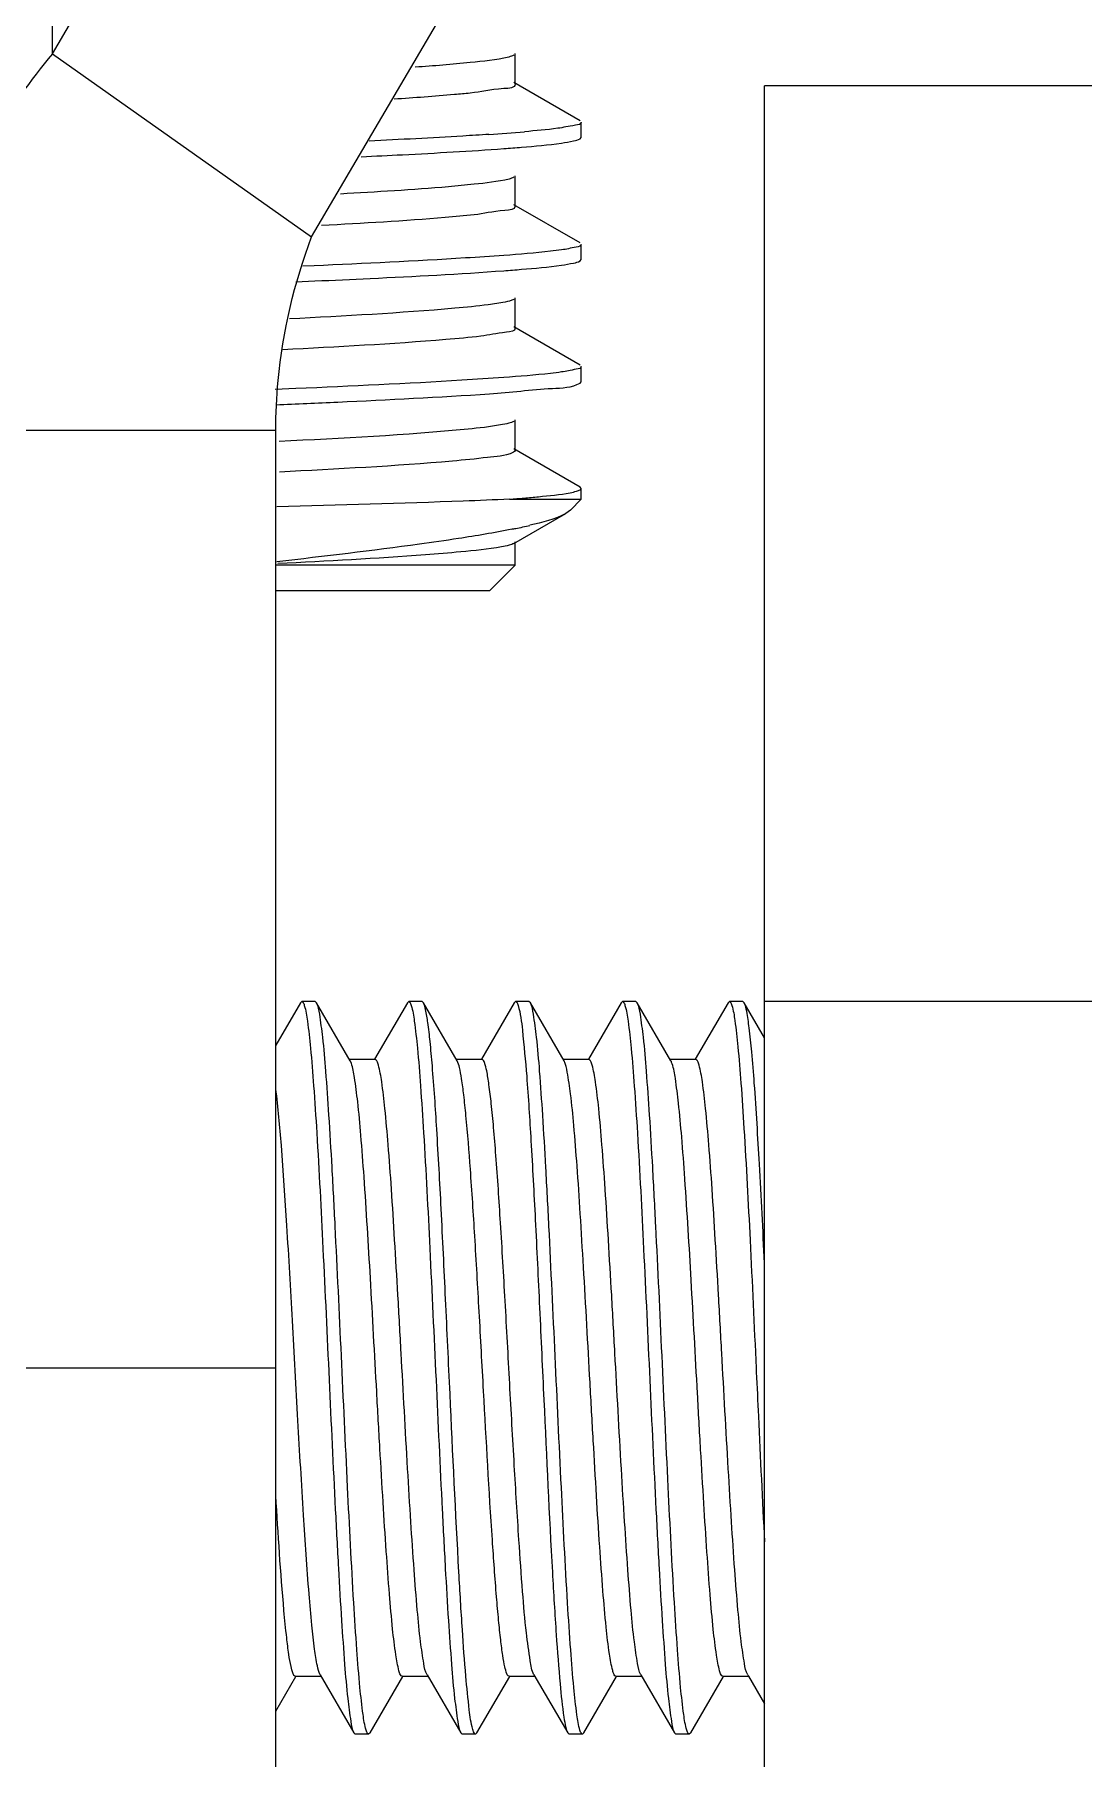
# Model space of a CAD drawing. Extents: x 1036631 to 1215829, y 649019 to 896649.
# Drawn here: x 1134228.5 to 1134372.2, y 788000.1 to 788236.3 of the extents above; entities that cross this region are included whole.
import ezdxf

# ---------------------------------------------------------------- set-up
doc = ezdxf.new("R2010")
doc.units = 0
doc.header["$LTSCALE"] = 1000
doc.header["$MEASUREMENT"] = 0

# ---------------------------------------------------------------- blocks, each defined once
blk = doc.blocks.new('gfhhrryyfd')
at = {"linetype": 'Continuous'}
for p, q in [((3687493.89, -1761397.18), (3687617.09, -1761186.87)), ((3687529.38, -1761422.27), (3687652.57, -1761211.96)), ((3687493.89, -1761397.18), (3687493.89, -1761273.98)), ((3687493.89, -1761397.18), (3687529.38, -1761422.27)), ((3687557.26, -1761401.33), (3687557.26, -1761397.15)), ((3687566.15, -1761406.38), (3687557.07, -1761401.12)), ((3687591.4, -1761729.68), (3687591.4, -1761401.58)), ((3687641.58, -1761401.58), (3687591.4, -1761401.58)), ((3687566.31, -1761408.65), (3687566.31, -1761406.56)), ((3687566.31, -1761408.65), (3687566.31, -1761406.56)), ((3687566.15, -1761408.83), (3687566.31, -1761408.65)), ((3687557.26, -1761418.06), (3687557.26, -1761413.88)), ((3687566.15, -1761423.1), (3687557.07, -1761417.85)), ((3687566.31, -1761425.38), (3687566.31, -1761423.29)), ((3687566.31, -1761425.38), (3687566.31, -1761423.29)), ((3687529.71, -1761426.22), (3687528.18, -1761426.28)), ((3687566.15, -1761425.56), (3687566.31, -1761425.38)), ((3687527.23, -1761428.42), (3687529.82, -1761428.3)), ((3687557.26, -1761434.79), (3687557.26, -1761430.6)), ((3687566.15, -1761439.83), (3687557.07, -1761434.57)), ((3687566.31, -1761442.1), (3687566.31, -1761440.01)), ((3687566.31, -1761442.1), (3687566.31, -1761440.01)), ((3687527.23, -1761443.05), (3687524.38, -1761443.18)), ((3687566.15, -1761442.29), (3687566.31, -1761442.1)), ((3687557.26, -1761451.51), (3687557.26, -1761447.33)), ((3687524.48, -1761448.79), (3687474.3, -1761448.79)), ((3687524.48, -1761744.48), (3687524.48, -1761448.79)), ((3687566.15, -1761456.56), (3687557.07, -1761451.3)), ((3687566.31, -1761456.74), (3687566.15, -1761456.56)), ((3687566.31, -1761458.2), (3687566.31, -1761456.74)), ((3687556.48, -1761458.2), (3687566.31, -1761458.2)), ((3687557.07, -1761464.27), (3687564.21, -1761460.14)), ((3687564.82, -1761459.69), (3687564.21, -1761460.14)), ((3687564.82, -1761459.69), (3687566.31, -1761458.2)), ((3687557.26, -1761467.26), (3687557.26, -1761464.06)), ((3687557.26, -1761467.26), (3687524.48, -1761467.26)), ((3687553.76, -1761470.75), (3687557.26, -1761467.26)), ((3687553.76, -1761470.75), (3687524.48, -1761470.75)), ((3687527.86, -1761527.19), (3687524.48, -1761533.02)), ((3687527.86, -1761527.19), (3687528.04, -1761527.03)), ((3687529.87, -1761527.03), (3687528.04, -1761527.03)), ((3687529.87, -1761527.03), (3687528.04, -1761527.03)), ((3687528.04, -1761527.03), (3687528.07, -1761527.04)), ((3687530.06, -1761527.19), (3687529.87, -1761527.03)), ((3687534.68, -1761535.17), (3687530.06, -1761527.19)), ((3687542.49, -1761527.19), (3687538.01, -1761534.93)), ((3687542.49, -1761527.19), (3687542.68, -1761527.03)), ((3687544.51, -1761527.03), (3687542.68, -1761527.03)), ((3687544.51, -1761527.03), (3687542.68, -1761527.03)), ((3687542.68, -1761527.03), (3687542.71, -1761527.04)), ((3687544.7, -1761527.19), (3687544.51, -1761527.03)), ((3687549.32, -1761535.17), (3687544.7, -1761527.19)), ((3687557.13, -1761527.19), (3687552.64, -1761534.93)), ((3687557.13, -1761527.19), (3687557.32, -1761527.03)), ((3687559.14, -1761527.03), (3687557.32, -1761527.03)), ((3687559.14, -1761527.03), (3687557.32, -1761527.03)), ((3687557.32, -1761527.03), (3687557.34, -1761527.04)), ((3687559.33, -1761527.19), (3687559.14, -1761527.03)), ((3687563.95, -1761535.17), (3687559.33, -1761527.19)), ((3687571.76, -1761527.19), (3687567.28, -1761534.93)), ((3687571.76, -1761527.19), (3687571.95, -1761527.03)), ((3687573.78, -1761527.03), (3687571.95, -1761527.03)), ((3687573.78, -1761527.03), (3687571.95, -1761527.03)), ((3687571.95, -1761527.03), (3687571.98, -1761527.04)), ((3687573.97, -1761527.19), (3687573.78, -1761527.03)), ((3687578.59, -1761535.17), (3687573.97, -1761527.19)), ((3687586.4, -1761527.19), (3687581.92, -1761534.93)), ((3687586.4, -1761527.19), (3687586.59, -1761527.03)), ((3687588.42, -1761527.03), (3687586.59, -1761527.03)), ((3687588.42, -1761527.03), (3687586.59, -1761527.03)), ((3687586.59, -1761527.03), (3687586.62, -1761527.04)), ((3687588.6, -1761527.19), (3687588.42, -1761527.03)), ((3687591.4, -1761532.02), (3687588.6, -1761527.19)), ((3687641.58, -1761527.03), (3687591.4, -1761527.03)), ((3687538.09, -1761534.98), (3687534.57, -1761534.98)), ((3687534.82, -1761535.49), (3687534.68, -1761535.17)), ((3687552.73, -1761534.98), (3687549.21, -1761534.98)), ((3687567.36, -1761534.98), (3687563.84, -1761534.98)), ((3687582, -1761534.98), (3687578.48, -1761534.98)), ((3687474.3, -1761577.21), (3687524.48, -1761577.21)), ((3687590.25, -1761577.27), (3687590.27, -1761577.79)), ((3687524.48, -1761624.24), (3687527.22, -1761619.5)), ((3687527.14, -1761619.45), (3687530.66, -1761619.45)), ((3687530.55, -1761619.26), (3687535.17, -1761627.23)), ((3687537.38, -1761627.23), (3687541.86, -1761619.5)), ((3687541.78, -1761619.45), (3687545.3, -1761619.45)), ((3687545.19, -1761619.26), (3687549.81, -1761627.23)), ((3687552.01, -1761627.23), (3687556.5, -1761619.5)), ((3687556.41, -1761619.45), (3687559.94, -1761619.45)), ((3687559.82, -1761619.26), (3687564.45, -1761627.23)), ((3687566.65, -1761627.23), (3687571.13, -1761619.5)), ((3687571.05, -1761619.45), (3687574.57, -1761619.45)), ((3687574.46, -1761619.26), (3687579.08, -1761627.23)), ((3687581.29, -1761627.23), (3687585.77, -1761619.5)), ((3687585.69, -1761619.45), (3687589.21, -1761619.45)), ((3687589.1, -1761619.26), (3687589.21, -1761619.45)), ((3687589.21, -1761619.45), (3687591.4, -1761623.23)), ((3687535.17, -1761627.23), (3687535.36, -1761627.4)), ((3687537.19, -1761627.4), (3687535.36, -1761627.4)), ((3687537.19, -1761627.4), (3687535.36, -1761627.4)), ((3687537.19, -1761627.4), (3687537.16, -1761627.39)), ((3687537.38, -1761627.23), (3687537.19, -1761627.4)), ((3687549.81, -1761627.23), (3687550, -1761627.4)), ((3687551.83, -1761627.4), (3687550, -1761627.4)), ((3687551.83, -1761627.4), (3687550, -1761627.4)), ((3687552.01, -1761627.23), (3687551.83, -1761627.4)), ((3687564.45, -1761627.23), (3687564.63, -1761627.4)), ((3687566.46, -1761627.4), (3687564.63, -1761627.4)), ((3687566.46, -1761627.4), (3687564.63, -1761627.4)), ((3687566.46, -1761627.4), (3687566.43, -1761627.39)), ((3687566.65, -1761627.23), (3687566.46, -1761627.4)), ((3687579.08, -1761627.23), (3687579.27, -1761627.4)), ((3687581.1, -1761627.4), (3687579.27, -1761627.4)), ((3687581.1, -1761627.4), (3687579.27, -1761627.4)), ((3687581.1, -1761627.4), (3687581.07, -1761627.39)), ((3687581.29, -1761627.23), (3687581.1, -1761627.4))]:
    blk.add_line(p, q, dxfattribs=at)
for centre, radius, start, end in [((3687534.42, -1761120.8), 288.06, 273.8288, 274.8033), ((3687538.59, -1761222.91), 235.97, 274.348, 274.8253), ((3687538.3, -1761370.59), 93.57, 281.4121, 281.7338), ((3687542.71, -1761391.51), 72.2, 281.6827, 283.258)]:
    blk.add_arc(centre, radius, start, end, dxfattribs=at)
for points, knots in [([(3687493.89, -1761397.18), (3687487.82, -1761404.44), (3687477.9, -1761420.73), (3687474.3, -1761439.57), (3687474.3, -1761448.79)], [0, 0, 0, 0, 0.506705, 1, 1, 1, 1]), ([(3687557.07, -1761397.36), (3687556.86, -1761397.49), (3687554.88, -1761398.03), (3687552.87, -1761398.21), (3687551.11, -1761398.39)], [0, 0, 0, 0, 0.12456, 1, 1, 1, 1]), ([(3687551.11, -1761402.57), (3687550.38, -1761402.64), (3687546.91, -1761402.97), (3687543.42, -1761403.22), (3687540.67, -1761403.4)], [0, 0, 0, 0, 0.208697, 1, 1, 1, 1]), ([(3687557.25, -1761401.33), (3687557.26, -1761401.89), (3687554.09, -1761401.95), (3687552.64, -1761402.41), (3687551.11, -1761402.57)], [0, 0, 0, 0, 0.265827, 1, 1, 1, 1]), ([(3687553.66, -1761408.22), (3687552.47, -1761408.3), (3687547, -1761408.65), (3687541.52, -1761408.93), (3687537.24, -1761409.14)], [0, 0, 0, 0, 0.217612, 1, 1, 1, 1]), ([(3687566.31, -1761406.56), (3687566.31, -1761406.86), (3687564.7, -1761407.06), (3687563.89, -1761407.29), (3687563.08, -1761407.39)], [0, 0, 0, 0, 0.271489, 1, 1, 1, 1]), ([(3687536.18, -1761411.28), (3687538.06, -1761411.19), (3687544.57, -1761410.87), (3687551.08, -1761410.51), (3687555.7, -1761410.17)], [0, 0, 0, 0, 0.288481, 1, 1, 1, 1]), ([(3687555.7, -1761410.17), (3687556.51, -1761410.11), (3687559.15, -1761409.9), (3687561.79, -1761409.67), (3687563.61, -1761409.41)], [0, 0, 0, 0, 0.307442, 1, 1, 1, 1]), ([(3687563.61, -1761409.41), (3687564.16, -1761409.33), (3687565.01, -1761409.18), (3687565.88, -1761408.99), (3687566.15, -1761408.83)], [0, 0, 0, 0, 0.642991, 1, 1, 1, 1]), ([(3687551.62, -1761415.06), (3687550.45, -1761415.19), (3687544.36, -1761415.75), (3687538.25, -1761416.11), (3687533.32, -1761416.39)], [0, 0, 0, 0, 0.191776, 1, 1, 1, 1]), ([(3687557.07, -1761414.09), (3687556.87, -1761414.21), (3687555.07, -1761414.72), (3687553.23, -1761414.89), (3687551.62, -1761415.06)], [0, 0, 0, 0, 0.12695, 1, 1, 1, 1]), ([(3687551.62, -1761419.24), (3687550.31, -1761419.38), (3687543.36, -1761420.01), (3687536.4, -1761420.41), (3687530.74, -1761420.72)], [0, 0, 0, 0, 0.188503, 1, 1, 1, 1]), ([(3687557.26, -1761418.06), (3687557.26, -1761418.57), (3687554.37, -1761418.68), (3687553.03, -1761419.09), (3687551.62, -1761419.24)], [0, 0, 0, 0, 0.266822, 1, 1, 1, 1]), ([(3687524.48, -1761448.79), (3687524.48, -1761446.51), (3687524.9, -1761437.49), (3687527.01, -1761428.57), (3687529.38, -1761422.27)], [0, 0, 0, 0, 0.253333, 1, 1, 1, 1]), ([(3687555.7, -1761424.81), (3687553.95, -1761424.93), (3687545.29, -1761425.5), (3687536.62, -1761425.91), (3687529.71, -1761426.22)], [0, 0, 0, 0, 0.202741, 1, 1, 1, 1]), ([(3687563.61, -1761424.05), (3687563.1, -1761424.12), (3687560.48, -1761424.44), (3687557.84, -1761424.65), (3687555.7, -1761424.81)], [0, 0, 0, 0, 0.191345, 1, 1, 1, 1]), ([(3687566.31, -1761423.29), (3687566.31, -1761423.55), (3687564.98, -1761423.77), (3687564.29, -1761423.95), (3687563.61, -1761424.05)], [0, 0, 0, 0, 0.274511, 1, 1, 1, 1]), ([(3687529.82, -1761428.3), (3687532.35, -1761428.19), (3687540.97, -1761427.79), (3687549.6, -1761427.35), (3687555.69, -1761426.9)], [0, 0, 0, 0, 0.292638, 1, 1, 1, 1]), ([(3687555.69, -1761426.9), (3687556.5, -1761426.84), (3687559.14, -1761426.63), (3687561.78, -1761426.39), (3687563.6, -1761426.14)], [0, 0, 0, 0, 0.307508, 1, 1, 1, 1]), ([(3687563.6, -1761426.14), (3687564.16, -1761426.06), (3687565.01, -1761425.91), (3687565.88, -1761425.72), (3687566.15, -1761425.56)], [0, 0, 0, 0, 0.64302, 1, 1, 1, 1]), ([(3687553.57, -1761431.56), (3687552.06, -1761431.76), (3687543, -1761432.64), (3687533.92, -1761433.1), (3687526.37, -1761433.5)], [0, 0, 0, 0, 0.168361, 1, 1, 1, 1]), ([(3687557.07, -1761430.82), (3687556.71, -1761431.03), (3687555.51, -1761431.26), (3687554.34, -1761431.46), (3687553.57, -1761431.56)], [0, 0, 0, 0, 0.350876, 1, 1, 1, 1]), ([(3687552.55, -1761435.87), (3687550.96, -1761436.05), (3687541.94, -1761436.88), (3687532.88, -1761437.34), (3687525.43, -1761437.73)], [0, 0, 0, 0, 0.176564, 1, 1, 1, 1]), ([(3687557.26, -1761434.79), (3687557.26, -1761435.22), (3687554.87, -1761435.4), (3687553.73, -1761435.73), (3687552.55, -1761435.87)], [0, 0, 0, 0, 0.268738, 1, 1, 1, 1]), ([(3687563.6, -1761440.77), (3687563.1, -1761440.84), (3687560.47, -1761441.17), (3687557.82, -1761441.38), (3687555.69, -1761441.53)], [0, 0, 0, 0, 0.191315, 1, 1, 1, 1]), ([(3687566.31, -1761440.01), (3687566.31, -1761440.27), (3687564.98, -1761440.5), (3687564.28, -1761440.68), (3687563.6, -1761440.77)], [0, 0, 0, 0, 0.27452, 1, 1, 1, 1]), ([(3687555.69, -1761441.53), (3687553.78, -1761441.67), (3687544.3, -1761442.29), (3687534.81, -1761442.72), (3687527.23, -1761443.05)], [0, 0, 0, 0, 0.201017, 1, 1, 1, 1]), ([(3687553.74, -1761443.76), (3687556.61, -1761443.57), (3687560.64, -1761443.01), (3687565.03, -1761442.93), (3687566.15, -1761442.29)], [0, 0, 0, 0, 0.690204, 1, 1, 1, 1]), ([(3687524.51, -1761445.26), (3687527.32, -1761445.14), (3687537.07, -1761444.71), (3687546.82, -1761444.23), (3687553.74, -1761443.76)], [0, 0, 0, 0, 0.2891, 1, 1, 1, 1]), ([(3687555.25, -1761448.03), (3687553.78, -1761448.29), (3687543.69, -1761449.38), (3687533.56, -1761449.85), (3687524.93, -1761450.3)], [0, 0, 0, 0, 0.147214, 1, 1, 1, 1]), ([(3687557.07, -1761447.54), (3687556.87, -1761447.66), (3687556.25, -1761447.84), (3687555.64, -1761447.97), (3687555.25, -1761448.03)], [0, 0, 0, 0, 0.376557, 1, 1, 1, 1]), ([(3687553.45, -1761452.48), (3687551.86, -1761452.69), (3687542.38, -1761453.6), (3687532.87, -1761454.07), (3687524.96, -1761454.48)], [0, 0, 0, 0, 0.168449, 1, 1, 1, 1]), ([(3687557.26, -1761451.51), (3687557.26, -1761451.63), (3687555.84, -1761452.41), (3687554.65, -1761452.33), (3687553.45, -1761452.48)], [0, 0, 0, 0, 0.08596, 1, 1, 1, 1]), ([(3687558.44, -1761458.04), (3687559.11, -1761457.99), (3687561.23, -1761457.79), (3687563.36, -1761457.58), (3687564.79, -1761457.31)], [0, 0, 0, 0, 0.318168, 1, 1, 1, 1]), ([(3687564.79, -1761457.31), (3687565.08, -1761457.26), (3687565.54, -1761457.15), (3687566, -1761457.01), (3687566.16, -1761456.92)], [0, 0, 0, 0, 0.619944, 1, 1, 1, 1]), ([(3687566.16, -1761456.92), (3687566.2, -1761456.89), (3687566.27, -1761456.85), (3687566.31, -1761456.77), (3687566.31, -1761456.74)], [0, 0, 0, 0, 0.597477, 1, 1, 1, 1]), ([(3687556.48, -1761458.2), (3687554.37, -1761458.3), (3687543.76, -1761458.73), (3687533.15, -1761459.03), (3687524.64, -1761459.26)], [0, 0, 0, 0, 0.198632, 1, 1, 1, 1]), ([(3687549.48, -1761463.59), (3687547.7, -1761463.87), (3687539.44, -1761465.06), (3687531.15, -1761466.03), (3687524.64, -1761466.77)], [0, 0, 0, 0, 0.215985, 1, 1, 1, 1]), ([(3687556.43, -1761464.51), (3687556.08, -1761464.6), (3687553.89, -1761465.04), (3687551.66, -1761465.25), (3687549.8, -1761465.42)], [0, 0, 0, 0, 0.160547, 1, 1, 1, 1]), ([(3687557.07, -1761464.27), (3687556.99, -1761464.32), (3687556.78, -1761464.41), (3687556.56, -1761464.47), (3687556.43, -1761464.51)], [0, 0, 0, 0, 0.420841, 1, 1, 1, 1]), ([(3687549.8, -1761465.42), (3687548.19, -1761465.58), (3687539.85, -1761466.24), (3687531.49, -1761466.69), (3687524.75, -1761467.03)], [0, 0, 0, 0, 0.193571, 1, 1, 1, 1]), ([(3687528.07, -1761527.04), (3687528.1, -1761527.04), (3687528.27, -1761527.18), (3687528.33, -1761527.39), (3687528.38, -1761527.56)], [0, 0, 0, 0, 0.146788, 1, 1, 1, 1]), ([(3687528.38, -1761527.56), (3687528.6, -1761528.25), (3687528.89, -1761530.21), (3687529.3, -1761533.88), (3687529.7, -1761538.99), (3687530.29, -1761548.14), (3687530.98, -1761561.56), (3687531.77, -1761578.77), (3687532.45, -1761593.38), (3687533.03, -1761604.38), (3687533.44, -1761611.46), (3687533.86, -1761617.4), (3687534.23, -1761622.04), (3687534.67, -1761625.13), (3687534.9, -1761626.77), (3687535.17, -1761627.23)], [0, 0, 0, 0, 0.021788, 0.059148, 0.110955, 0.175533, 0.334174, 0.514296, 0.692285, 0.773094, 0.844811, 0.905077, 0.951921, 0.983848, 1, 1, 1, 1]), ([(3687536.85, -1761626.86), (3687536.63, -1761626.17), (3687536.34, -1761624.2), (3687535.93, -1761620.52), (3687535.53, -1761615.41), (3687534.94, -1761606.26), (3687534.26, -1761592.83), (3687533.46, -1761575.64), (3687532.78, -1761561.03), (3687532.21, -1761550.04), (3687531.8, -1761542.96), (3687531.37, -1761537.03), (3687531, -1761532.39), (3687530.56, -1761529.3), (3687530.33, -1761527.66), (3687530.06, -1761527.2)], [0, 0, 0, 0, 0.021877, 0.059311, 0.111175, 0.175792, 0.334445, 0.514524, 0.692444, 0.773209, 0.844887, 0.905122, 0.951945, 0.983855, 1, 1, 1, 1]), ([(3687542.71, -1761527.04), (3687542.74, -1761527.04), (3687542.91, -1761527.18), (3687542.96, -1761527.39), (3687543.02, -1761527.56)], [0, 0, 0, 0, 0.146706, 1, 1, 1, 1]), ([(3687543.02, -1761527.56), (3687543.24, -1761528.25), (3687543.53, -1761530.22), (3687543.94, -1761533.89), (3687544.33, -1761539), (3687544.93, -1761548.14), (3687545.61, -1761561.57), (3687546.41, -1761578.77), (3687547.09, -1761593.38), (3687547.66, -1761604.38), (3687548.07, -1761611.46), (3687548.49, -1761617.4), (3687548.87, -1761622.04), (3687549.31, -1761625.13), (3687549.54, -1761626.77), (3687549.81, -1761627.23)], [0, 0, 0, 0, 0.0218, 0.059172, 0.110989, 0.175574, 0.334211, 0.514328, 0.692305, 0.773106, 0.844818, 0.905082, 0.951925, 0.983849, 1, 1, 1, 1]), ([(3687549.55, -1761605.22), (3687549.09, -1761597.08), (3687548.51, -1761584.6), (3687547.74, -1761568), (3687547.16, -1761555.91), (3687546.58, -1761545.25), (3687546.08, -1761537.61), (3687545.64, -1761532.74), (3687545.36, -1761530.17), (3687545.06, -1761528.41), (3687544.86, -1761527.48), (3687544.7, -1761527.2)], [0, 0, 0, 0, 0.31261, 0.479025, 0.637331, 0.776893, 0.888349, 0.931124, 0.964281, 0.987309, 1, 1, 1, 1]), ([(3687557.34, -1761527.04), (3687557.37, -1761527.04), (3687557.55, -1761527.18), (3687557.6, -1761527.39), (3687557.65, -1761527.56)], [0, 0, 0, 0, 0.14666, 1, 1, 1, 1]), ([(3687557.65, -1761527.56), (3687558, -1761528.65), (3687558.35, -1761531.92), (3687558.94, -1761538.08), (3687559.46, -1761546.75), (3687560.04, -1761557.33), (3687560.6, -1761569.17), (3687561.35, -1761585.28), (3687561.91, -1761597.35), (3687562.35, -1761605.22)], [0, 0, 0, 0, 0.04411, 0.125541, 0.239358, 0.37843, 0.533993, 0.696234, 1, 1, 1, 1]), ([(3687566.13, -1761626.87), (3687565.9, -1761626.18), (3687565.62, -1761624.22), (3687565.21, -1761620.55), (3687564.81, -1761615.44), (3687564.22, -1761606.3), (3687563.53, -1761592.87), (3687562.73, -1761575.67), (3687562.05, -1761561.05), (3687561.48, -1761550.05), (3687561.07, -1761542.97), (3687560.65, -1761537.03), (3687560.28, -1761532.39), (3687559.83, -1761529.3), (3687559.6, -1761527.66), (3687559.33, -1761527.2)], [0, 0, 0, 0, 0.02177, 0.059115, 0.110912, 0.175482, 0.334119, 0.514249, 0.692251, 0.773068, 0.844793, 0.905066, 0.951916, 0.983846, 1, 1, 1, 1]), ([(3687571.98, -1761527.04), (3687572.01, -1761527.04), (3687572.18, -1761527.18), (3687572.24, -1761527.4), (3687572.29, -1761527.57)], [0, 0, 0, 0, 0.146034, 1, 1, 1, 1]), ([(3687572.29, -1761527.57), (3687572.51, -1761528.27), (3687572.8, -1761530.23), (3687573.21, -1761533.91), (3687573.61, -1761539.03), (3687574.2, -1761548.18), (3687574.89, -1761561.6), (3687575.68, -1761578.8), (3687576.36, -1761593.4), (3687576.94, -1761604.39), (3687577.35, -1761611.47), (3687577.77, -1761617.4), (3687578.14, -1761622.04), (3687578.58, -1761625.13), (3687578.81, -1761626.77), (3687579.08, -1761627.23)], [0, 0, 0, 0, 0.021899, 0.059349, 0.111223, 0.175847, 0.334508, 0.514576, 0.692482, 0.773242, 0.844912, 0.905137, 0.951951, 0.983857, 1, 1, 1, 1]), ([(3687580.76, -1761626.86), (3687580.54, -1761626.16), (3687580.25, -1761624.19), (3687579.84, -1761620.52), (3687579.44, -1761615.4), (3687578.85, -1761606.25), (3687578.16, -1761592.82), (3687577.37, -1761575.63), (3687576.69, -1761561.02), (3687576.11, -1761550.03), (3687575.7, -1761542.96), (3687575.28, -1761537.02), (3687574.91, -1761532.39), (3687574.47, -1761529.3), (3687574.24, -1761527.66), (3687573.97, -1761527.2)], [0, 0, 0, 0, 0.02191, 0.059368, 0.111249, 0.175876, 0.33454, 0.514602, 0.692499, 0.773255, 0.84492, 0.905142, 0.951954, 0.983858, 1, 1, 1, 1]), ([(3687586.62, -1761527.04), (3687586.64, -1761527.04), (3687586.82, -1761527.17), (3687586.87, -1761527.39), (3687586.92, -1761527.56)], [0, 0, 0, 0, 0.147008, 1, 1, 1, 1]), ([(3687586.92, -1761527.56), (3687587.14, -1761528.23), (3687587.42, -1761530.12), (3687587.82, -1761533.67), (3687588.21, -1761538.6), (3687588.79, -1761547.44), (3687589.47, -1761560.47), (3687589.98, -1761571.42), (3687590.25, -1761577.27)], [0, 0, 0, 0, 0.042374, 0.114709, 0.214932, 0.339935, 0.647912, 1, 1, 1, 1]), ([(3687591.4, -1761562.87), (3687591.18, -1761558.34), (3687590.76, -1761550.12), (3687590.19, -1761540.47), (3687589.69, -1761534.25), (3687589.37, -1761530.95), (3687589.03, -1761528.72), (3687588.81, -1761527.55), (3687588.6, -1761527.2)], [0, 0, 0, 0, 0.379459, 0.689334, 0.809279, 0.902185, 0.96608, 1, 1, 1, 1]), ([(3687541.78, -1761619.45), (3687541.68, -1761619.45), (3687541.47, -1761619.16), (3687541.19, -1761618.23), (3687540.81, -1761616.08), (3687540.42, -1761612.6), (3687540, -1761607.86), (3687539.58, -1761602.07), (3687539.15, -1761595.42), (3687538.72, -1761588.13), (3687538.15, -1761577.9), (3687537.48, -1761565.49), (3687536.77, -1761553.76), (3687536.17, -1761545.71), (3687535.76, -1761541.17), (3687535.34, -1761537.88), (3687535.04, -1761536.12), (3687534.82, -1761535.49)], [0, 0, 0, 0, 0.00337, 0.010373, 0.036639, 0.078887, 0.135774, 0.205372, 0.28529, 0.372768, 0.464782, 0.64963, 0.814469, 0.882133, 0.936734, 0.976432, 1, 1, 1, 1]), ([(3687545.19, -1761619.26), (3687544.92, -1761618.8), (3687544.66, -1761617.25), (3687544.21, -1761614.32), (3687543.81, -1761610.01), (3687543.38, -1761604.54), (3687542.95, -1761598.08), (3687542.35, -1761588.19), (3687541.79, -1761577.83), (3687541.21, -1761567.38), (3687540.77, -1761559.88), (3687540.34, -1761553.01), (3687539.91, -1761547.02), (3687539.48, -1761542.1), (3687539.08, -1761538.49), (3687538.69, -1761536.25), (3687538.4, -1761535.28), (3687538.19, -1761534.98), (3687538.09, -1761534.98)], [0, 0, 0, 0, 0.01868, 0.054279, 0.105765, 0.17135, 0.248696, 0.335029, 0.522011, 0.615925, 0.705601, 0.787809, 0.859595, 0.918388, 0.962111, 0.989308, 0.996545, 1, 1, 1, 1]), ([(3687554.13, -1761600.79), (3687553.68, -1761593.99), (3687553.1, -1761583.57), (3687552.34, -1761569.69), (3687551.76, -1761559.56), (3687551.18, -1761550.6), (3687550.68, -1761544.15), (3687550.25, -1761540.01), (3687549.97, -1761537.8), (3687549.68, -1761536.26), (3687549.47, -1761535.44), (3687549.32, -1761535.17)], [0, 0, 0, 0, 0.310342, 0.475677, 0.633257, 0.772654, 0.88467, 0.928035, 0.961992, 0.986043, 1, 1, 1, 1]), ([(3687557.77, -1761600.79), (3687557.54, -1761597.38), (3687557.11, -1761590.25), (3687556.5, -1761579.33), (3687555.9, -1761568.26), (3687555.29, -1761557.84), (3687554.77, -1761549.91), (3687554.33, -1761544.47), (3687554.02, -1761541.21), (3687553.72, -1761538.66), (3687553.41, -1761536.7), (3687553.17, -1761535.66), (3687552.89, -1761534.98), (3687552.73, -1761534.98)], [0, 0, 0, 0, 0.154792, 0.324211, 0.496022, 0.657766, 0.797744, 0.856333, 0.905865, 0.945463, 0.974462, 0.992476, 1, 1, 1, 1]), ([(3687571.05, -1761619.45), (3687570.95, -1761619.45), (3687570.74, -1761619.15), (3687570.45, -1761618.18), (3687570.06, -1761615.94), (3687569.66, -1761612.33), (3687569.23, -1761607.41), (3687568.8, -1761601.42), (3687568.37, -1761594.55), (3687567.94, -1761587.05), (3687567.36, -1761576.6), (3687566.79, -1761566.24), (3687566.19, -1761556.35), (3687565.77, -1761549.89), (3687565.33, -1761544.42), (3687564.93, -1761540.11), (3687564.48, -1761537.18), (3687564.22, -1761535.63), (3687563.95, -1761535.17)], [0, 0, 0, 0, 0.003456, 0.010693, 0.037891, 0.081614, 0.140408, 0.212193, 0.2944, 0.384075, 0.47799, 0.664973, 0.751306, 0.828653, 0.894237, 0.945723, 0.981321, 1, 1, 1, 1]), ([(3687574.46, -1761619.26), (3687574.2, -1761618.8), (3687573.93, -1761617.25), (3687573.48, -1761614.32), (3687573.08, -1761610.01), (3687572.65, -1761604.54), (3687572.22, -1761598.08), (3687571.62, -1761588.19), (3687571.06, -1761577.83), (3687570.48, -1761567.38), (3687570.04, -1761559.88), (3687569.61, -1761553.01), (3687569.18, -1761547.02), (3687568.75, -1761542.1), (3687568.35, -1761538.49), (3687567.96, -1761536.25), (3687567.67, -1761535.28), (3687567.46, -1761534.98), (3687567.36, -1761534.98)], [0, 0, 0, 0, 0.018679, 0.054277, 0.105763, 0.171347, 0.248694, 0.335026, 0.52201, 0.615925, 0.7056, 0.787807, 0.859592, 0.918386, 0.962109, 0.989307, 0.996544, 1, 1, 1, 1]), ([(3687585.69, -1761619.45), (3687585.59, -1761619.45), (3687585.38, -1761619.17), (3687585.1, -1761618.24), (3687584.72, -1761616.1), (3687584.33, -1761612.65), (3687583.91, -1761607.94), (3687583.49, -1761602.19), (3687583.07, -1761595.57), (3687582.64, -1761588.32), (3687582.07, -1761578.12), (3687581.4, -1761565.74), (3687580.7, -1761554.02), (3687580.1, -1761545.94), (3687579.69, -1761541.36), (3687579.27, -1761538.02), (3687578.97, -1761536.21), (3687578.76, -1761535.56)], [0, 0, 0, 0, 0.003356, 0.010319, 0.036431, 0.078432, 0.135001, 0.204233, 0.283766, 0.370875, 0.462568, 0.647052, 0.812078, 0.880087, 0.935211, 0.975599, 1, 1, 1, 1]), ([(3687589.1, -1761619.26), (3687588.83, -1761618.8), (3687588.57, -1761617.25), (3687588.12, -1761614.32), (3687587.72, -1761610.01), (3687587.28, -1761604.54), (3687586.86, -1761598.08), (3687586.26, -1761588.19), (3687585.69, -1761577.83), (3687585.11, -1761567.38), (3687584.68, -1761559.88), (3687584.25, -1761553.01), (3687583.82, -1761547.02), (3687583.39, -1761542.1), (3687582.99, -1761538.49), (3687582.6, -1761536.25), (3687582.31, -1761535.28), (3687582.1, -1761534.98), (3687582, -1761534.98)], [0, 0, 0, 0, 0.018679, 0.054278, 0.105765, 0.17135, 0.248696, 0.335028, 0.522011, 0.615925, 0.705601, 0.787809, 0.859594, 0.918388, 0.962111, 0.989308, 0.996544, 1, 1, 1, 1]), ([(3687530.55, -1761619.26), (3687530.34, -1761618.89), (3687530.09, -1761617.69), (3687529.72, -1761615.44), (3687529.37, -1761612.14), (3687528.83, -1761606.02), (3687528.21, -1761596.68), (3687527.49, -1761584.19), (3687526.77, -1761570.96), (3687526.06, -1761558.39), (3687525.35, -1761547.81), (3687524.81, -1761541.56), (3687524.48, -1761538.98)], [0, 0, 0, 0, 0.015724, 0.044547, 0.085931, 0.138844, 0.273487, 0.434437, 0.604811, 0.766729, 0.903208, 1, 1, 1, 1]), ([(3687590.27, -1761577.79), (3687590.37, -1761579.81), (3687590.73, -1761587.57), (3687591.1, -1761595.33), (3687591.4, -1761601.07)], [0, 0, 0, 0, 0.259922, 1, 1, 1, 1]), ([(3687525.97, -1761614.19), (3687525.83, -1761612.96), (3687525.2, -1761606.48), (3687524.8, -1761599.98), (3687524.48, -1761594.73)], [0, 0, 0, 0, 0.19131, 1, 1, 1, 1]), ([(3687556.41, -1761619.45), (3687556.27, -1761619.45), (3687556.01, -1761618.91), (3687555.8, -1761618.04), (3687555.51, -1761616.43), (3687555.25, -1761614.32), (3687554.96, -1761611.62), (3687554.57, -1761607.06), (3687554.31, -1761603.38), (3687554.13, -1761600.79)], [0, 0, 0, 0, 0.022487, 0.074555, 0.158145, 0.272549, 0.416177, 0.587029, 1, 1, 1, 1]), ([(3687559.82, -1761619.26), (3687559.49, -1761618.69), (3687559.22, -1761616.69), (3687558.68, -1761612.95), (3687558.23, -1761607.39), (3687557.92, -1761603.16), (3687557.77, -1761600.79)], [0, 0, 0, 0, 0.10579, 0.314513, 0.617347, 1, 1, 1, 1]), ([(3687551.45, -1761626.74), (3687551.2, -1761625.88), (3687550.88, -1761623.43), (3687550.42, -1761618.88), (3687549.98, -1761612.59), (3687549.69, -1761607.84), (3687549.55, -1761605.22)], [0, 0, 0, 0, 0.125282, 0.339928, 0.635519, 1, 1, 1, 1]), ([(3687562.35, -1761605.22), (3687562.51, -1761608.08), (3687562.81, -1761613.19), (3687563.32, -1761619.8), (3687563.73, -1761624.05), (3687564.13, -1761626.27), (3687564.31, -1761627), (3687564.45, -1761627.23)], [0, 0, 0, 0, 0.387702, 0.692616, 0.899746, 0.963455, 1, 1, 1, 1]), ([(3687527.14, -1761619.45), (3687526.99, -1761619.45), (3687526.73, -1761618.87), (3687526.51, -1761617.95), (3687526.21, -1761616.25), (3687526.05, -1761614.95), (3687525.97, -1761614.19)], [0, 0, 0, 0, 0.081724, 0.272801, 0.579947, 1, 1, 1, 1]), ([(3687537.16, -1761627.39), (3687537.13, -1761627.38), (3687536.96, -1761627.25), (3687536.9, -1761627.03), (3687536.85, -1761626.86)], [0, 0, 0, 0, 0.146175, 1, 1, 1, 1]), ([(3687551.83, -1761627.4), (3687551.79, -1761627.4), (3687551.55, -1761627.25), (3687551.51, -1761626.96), (3687551.45, -1761626.74)], [0, 0, 0, 0, 0.132072, 1, 1, 1, 1]), ([(3687566.43, -1761627.39), (3687566.41, -1761627.38), (3687566.23, -1761627.25), (3687566.18, -1761627.04), (3687566.13, -1761626.87)], [0, 0, 0, 0, 0.146912, 1, 1, 1, 1]), ([(3687581.07, -1761627.39), (3687581.04, -1761627.38), (3687580.87, -1761627.25), (3687580.81, -1761627.03), (3687580.76, -1761626.86)], [0, 0, 0, 0, 0.145963, 1, 1, 1, 1])]:
    blk.add_open_spline(points, degree=3, knots=knots, dxfattribs=at)
for points in [[(3687551.11, -1761398.39), (3687548.6, -1761398.65), (3687546.09, -1761398.84), (3687543.58, -1761399.02)], [(3687563.08, -1761407.39), (3687561.57, -1761407.59), (3687560.06, -1761407.73), (3687558.55, -1761407.85)], [(3687564.21, -1761460.14), (3687562.71, -1761461.01), (3687560.96, -1761461.38), (3687559.27, -1761461.78)], [(3687556.82, -1761462.32), (3687554.38, -1761462.81), (3687551.94, -1761463.22), (3687549.48, -1761463.59)], [(3687578.76, -1761535.56), (3687578.71, -1761535.43), (3687578.66, -1761535.29), (3687578.59, -1761535.17)]]:
    blk.add_open_spline(points, degree=3, dxfattribs=at)

msp = doc.modelspace()

# ---------------------------------------------------------------- block references
at = {"lineweight": -3, "xscale": 0.9999959487468004, "yscale": 0.999995949678123, "zscale": 0.9999959495959999}
msp.add_blockref('gfhhrryyfd', (-2553247.96, 2549623.71), dxfattribs=at)

doc.saveas('drawing.dxf')
